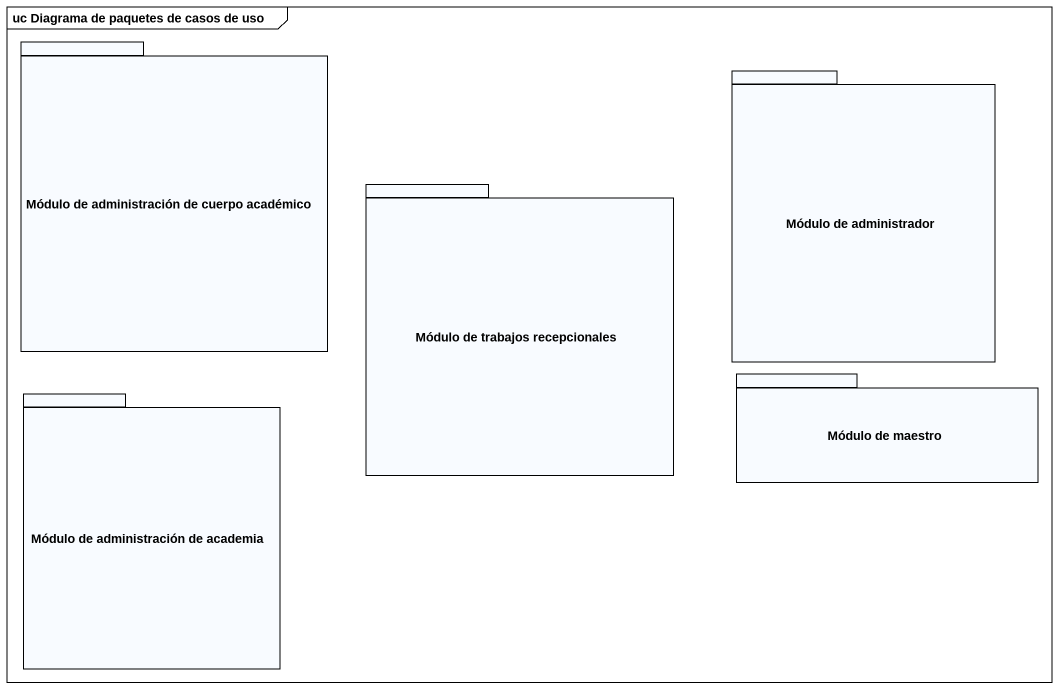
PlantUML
@startuml
mainframe uc Diagrama de paquetes de casos de uso
package "Módulo de administración de cuerpo académico" as Módulo_de_administración_de {
}
package "Módulo de administrador" as Módulo_de_administrador {
}
package "Módulo de trabajos recepcionales" as Módulo_de_trabajos {
}
package "Módulo de maestro" as Módulo_de_maestro {
}
package "Módulo de administración de academia" as Módulo_de_administración_de_2 {
}
@enduml
